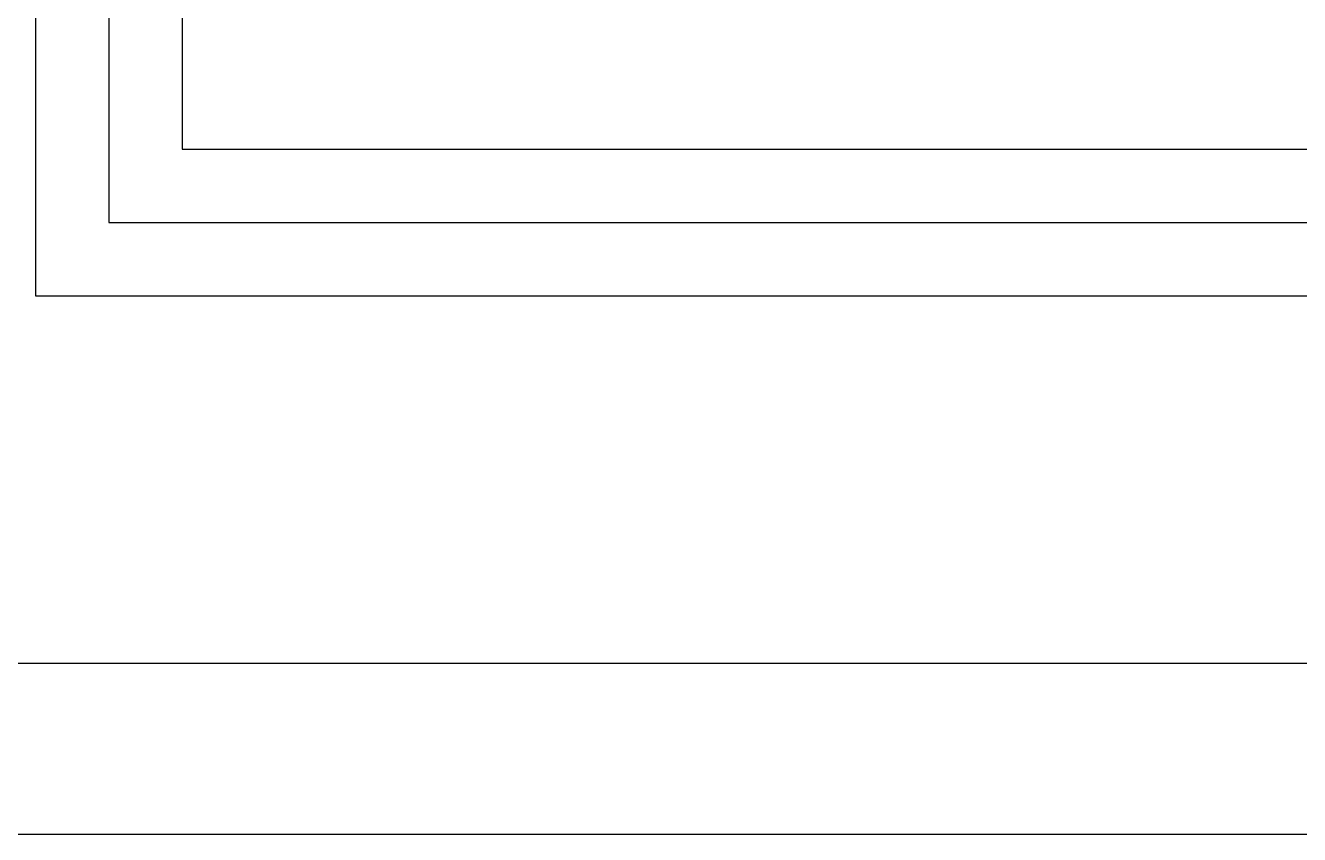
# Model space of a CAD drawing. Header units: millimetres. Extents: x 0 to 672800, y 0 to 118800.
# Drawn here: x 38050 to 69360, y 0 to 19888 of the extents above; entities that cross this region are included whole.
import ezdxf

# ---------------------------------------------------------------- set-up
doc = ezdxf.new("R2010")
doc.units = ezdxf.units.MM
doc.header["$LTSCALE"] = 200
doc.layers.get('DEFPOINTS').update_dxf_attribs({"color": 137})

msp = doc.modelspace()

# ---------------------------------------------------------------- linework, layer by layer
at = {"layer": 'DEFPOINTS'}
for points in [[(0, 118800), (168200, 118800), (168200, 0), (0, 0)], [(146700, 4200), (9300, 4200), (9300, 114600), (146700, 114600)], [(38300, 47643.6), (38300, 13243.6), (117700, 13243.6), (117700, 47643.6)], [(40100, 45843.6), (40100, 15043.6), (115900, 15043.6), (115900, 45843.6)], [(41900, 44043.6), (41900, 16843.6), (114100, 16843.6), (114100, 44043.6)]]:
    msp.add_lwpolyline(points, close=True, dxfattribs=at)

doc.saveas('drawing.dxf')
